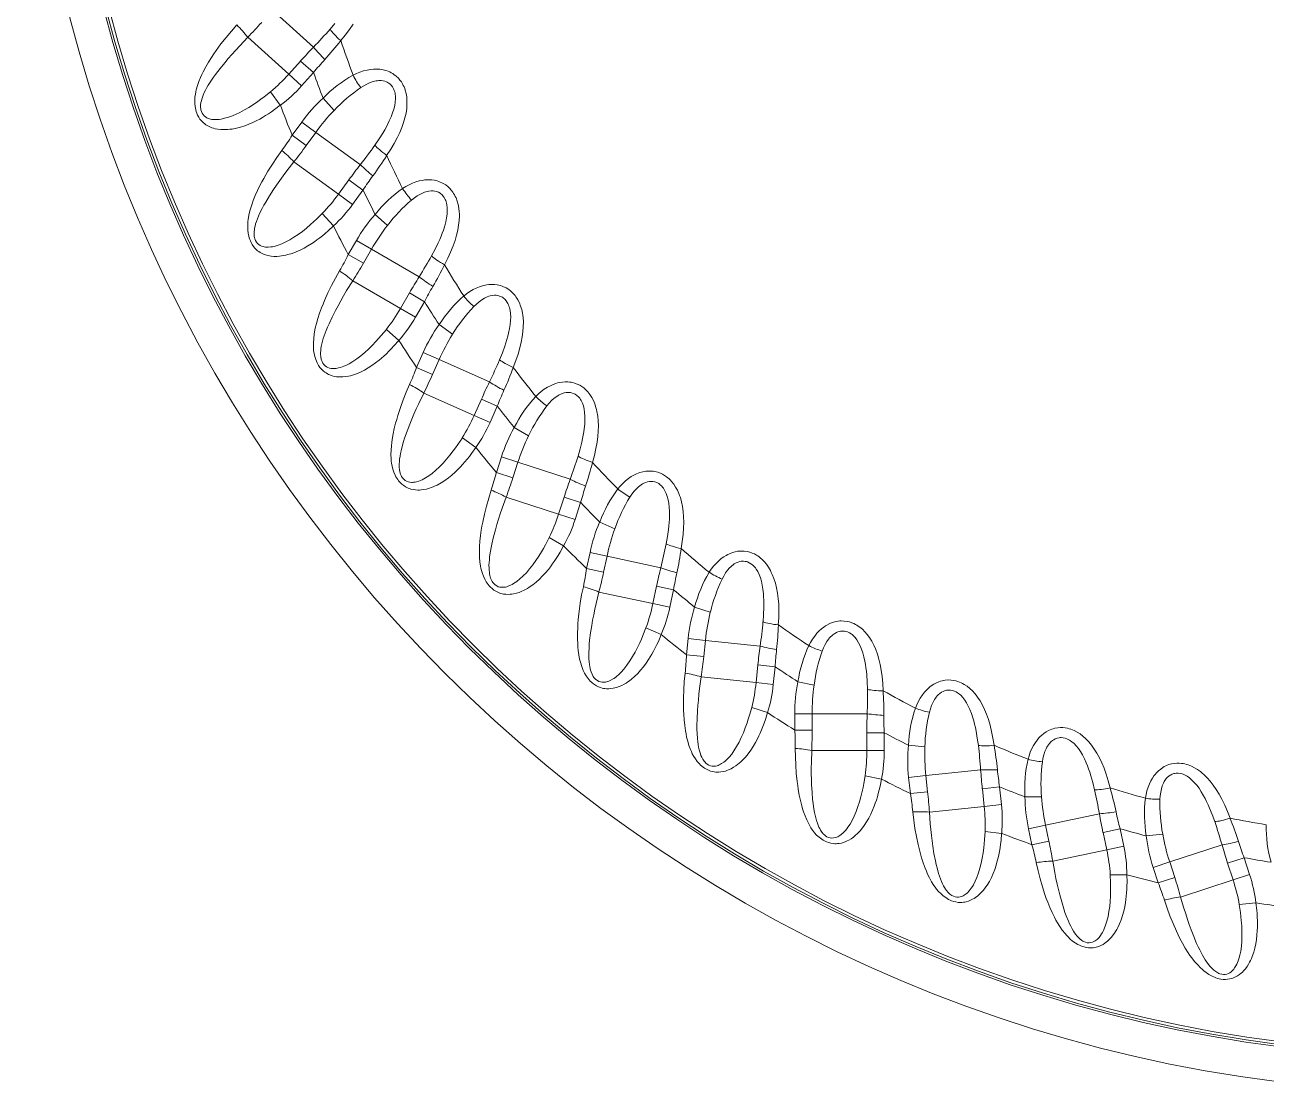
# Model space of a CAD drawing. Extents: x 407 to 920, y -71 to 445.
# Drawn here: x 772.63 to 801.89, y 145.7 to 170.88 of the extents above; entities that cross this region are included whole.
import ezdxf

# ---------------------------------------------------------------- set-up
doc = ezdxf.new("R2010")
doc.units = 0
doc.header["$LTSCALE"] = 7
doc.header["$MEASUREMENT"] = 0
doc.layers.add('8', color=250, linetype='CONTINUOUS', lineweight=15)

msp = doc.modelspace()

# ---------------------------------------------------------------- linework, layer by layer
at = {"layer": '8', "ltscale": 0.032425}
for p, q in [((778.471, 171.227), (779.435, 170.359)), ((779.489, 168.349), (780.538, 167.587)), ((780.801, 165.594), (781.925, 164.946)), ((782.395, 162.992), (783.58, 162.464)), ((784.252, 160.57), (785.485, 160.169)), ((786.352, 158.355), (787.62, 158.085)), ((788.672, 156.372), (789.962, 156.236)), ((791.186, 154.642), (792.483, 154.642)), ((793.868, 153.185), (795.158, 153.321)), ((796.687, 152.016), (797.955, 152.286)), ((799.613, 151.148), (800.846, 151.549))]:
    msp.add_line(p, q, dxfattribs=at)
at = {"layer": '8', "ltscale": 0.032486}
for p, q in [((777.884, 170.59), (778.85, 169.72)), ((778.971, 167.655), (780.023, 166.891)), ((796.857, 151.167), (798.128, 151.437))]:
    msp.add_line(p, q, dxfattribs=at)
at = {"layer": '8', "ltscale": 0.010462}
for p, q in [((779.13, 170.031), (778.85, 169.72)), ((779.434, 169.757), (779.154, 169.446)), ((780.6, 166.988), (780.354, 166.65)), ((781.694, 164.562), (781.485, 164.2)), ((783.765, 161.891), (783.595, 161.509)), ((785.73, 159.619), (785.601, 159.221)), ((787.52, 157.649), (787.433, 157.24)), ((789.907, 155.792), (789.864, 155.376)), ((790.315, 155.749), (790.271, 155.333)), ((792.476, 154.195), (792.476, 153.776)), ((792.886, 154.195), (792.886, 153.776)), ((798.041, 151.846), (798.128, 151.437)), ((798.442, 151.931), (798.529, 151.522)), ((800.977, 151.121), (801.107, 150.723)), ((801.367, 151.247), (801.497, 150.849))]:
    msp.add_line(p, q, dxfattribs=at)
at = {"layer": '8', "ltscale": 0.010249}
for p, q in [((779.434, 169.757), (779.13, 170.031)), ((778.931, 168.28), (779.263, 168.039)), ((780.6, 166.988), (780.269, 167.229)), ((780.354, 166.65), (780.023, 166.891)), ((782.049, 164.357), (781.694, 164.562)), ((781.84, 163.995), (781.485, 164.2)), ((782.02, 163.158), (782.395, 162.992)), ((781.864, 162.807), (782.239, 162.64)), ((783.595, 161.509), (783.221, 161.676)), ((783.862, 160.696), (784.252, 160.57)), ((783.743, 160.331), (784.133, 160.204)), ((785.73, 159.619), (785.34, 159.745)), ((785.601, 159.221), (785.211, 159.347)), ((785.951, 158.44), (786.352, 158.355)), ((785.871, 158.064), (786.272, 157.979)), ((787.921, 157.564), (787.52, 157.649)), ((787.834, 157.154), (787.433, 157.24)), ((788.264, 156.415), (788.672, 156.372)), ((788.224, 156.033), (788.631, 155.99)), ((790.315, 155.749), (789.907, 155.792)), ((790.271, 155.333), (789.864, 155.376)), ((790.776, 154.642), (791.186, 154.642)), ((790.776, 154.258), (791.186, 154.258)), ((792.886, 154.195), (792.476, 154.195)), ((792.886, 153.776), (792.476, 153.776)), ((793.46, 153.142), (793.868, 153.185)), ((793.5, 152.76), (793.908, 152.803)), ((795.605, 152.917), (795.197, 152.875)), ((795.648, 152.501), (795.241, 152.458)), ((796.286, 151.931), (796.687, 152.016)), ((798.442, 151.931), (798.041, 151.846)), ((796.366, 151.555), (796.767, 151.64)), ((798.529, 151.522), (798.128, 151.437)), ((799.223, 151.021), (799.613, 151.148)), ((801.367, 151.247), (800.977, 151.121)), ((799.341, 150.656), (799.731, 150.782)), ((801.497, 150.849), (801.107, 150.723))]:
    msp.add_line(p, q, dxfattribs=at)
at = {"layer": '8', "ltscale": 0.01025}
for p, q in [((779.154, 169.446), (778.85, 169.72)), ((779.157, 168.59), (779.489, 168.349)), ((780.446, 165.799), (780.801, 165.594)), ((780.254, 165.467), (780.609, 165.262)), ((783.765, 161.891), (783.391, 162.058))]:
    msp.add_line(p, q, dxfattribs=at)
at = {"layer": '8', "ltscale": 0.009813}
for p, q in [((778.652, 168.988), (778.422, 169.306)), ((792.819, 153.1), (792.435, 153.182)), ((798.604, 150.847), (798.212, 150.847)), ((801.642, 150.186), (801.251, 150.145))]:
    msp.add_line(p, q, dxfattribs=at)
at = {"layer": '8', "ltscale": 0.009748}
for p, q in [((779.659, 169.157), (779.92, 168.868)), ((780.886, 166.415), (781.176, 166.155)), ((782.393, 163.817), (782.709, 163.588)), ((784.164, 161.39), (784.502, 161.196)), ((786.179, 159.162), (786.535, 159.004)), ((788.415, 157.156), (788.786, 157.037)), ((790.849, 155.395), (791.231, 155.315)), ((793.454, 153.899), (793.842, 153.859)), ((796.201, 152.682), (796.59, 152.683)), ((799.059, 151.76), (799.447, 151.802))]:
    msp.add_line(p, q, dxfattribs=at)
at = {"layer": '8', "ltscale": 0.009608}
for p, q in [((778.931, 168.28), (779.157, 168.59)), ((780.609, 165.262), (780.801, 165.594)), ((783.743, 160.331), (783.862, 160.696)), ((784.133, 160.204), (784.252, 160.57)), ((785.871, 158.064), (785.951, 158.44)), ((788.224, 156.033), (788.264, 156.415)), ((788.631, 155.99), (788.672, 156.372)), ((790.776, 154.258), (790.776, 154.642)), ((791.186, 154.258), (791.186, 154.642)), ((793.5, 152.76), (793.46, 153.142)), ((793.908, 152.803), (793.868, 153.185)), ((796.366, 151.555), (796.286, 151.931)), ((799.341, 150.656), (799.223, 151.021)), ((799.731, 150.782), (799.613, 151.148))]:
    msp.add_line(p, q, dxfattribs=at)
at = {"layer": '8', "ltscale": 0.009607}
for p, q in [((779.263, 168.039), (779.489, 168.349)), ((780.254, 165.467), (780.446, 165.799)), ((781.864, 162.807), (782.02, 163.158)), ((782.239, 162.64), (782.395, 162.992)), ((786.272, 157.979), (786.352, 158.355)), ((796.767, 151.64), (796.687, 152.016))]:
    msp.add_line(p, q, dxfattribs=at)
at = {"layer": '8', "ltscale": 0.010461}
for p, q in [((780.269, 167.229), (780.023, 166.891)), ((782.049, 164.357), (781.84, 163.995)), ((783.391, 162.058), (783.221, 161.676)), ((785.34, 159.745), (785.211, 159.347)), ((787.921, 157.564), (787.834, 157.154)), ((795.197, 152.875), (795.241, 152.458)), ((795.605, 152.917), (795.648, 152.501))]:
    msp.add_line(p, q, dxfattribs=at)
at = {"layer": '8', "ltscale": 0.009814}
for p, q in [((779.903, 166.142), (779.64, 166.434)), ((781.444, 163.443), (781.152, 163.705)), ((783.259, 160.919), (782.942, 161.15)), ((785.328, 158.599), (784.988, 158.795)), ((787.628, 156.507), (787.269, 156.667)), ((790.134, 154.668), (789.761, 154.789)), ((795.652, 151.822), (795.262, 151.863))]:
    msp.add_line(p, q, dxfattribs=at)
at = {"layer": '8', "ltscale": 0.032487}
for p, q in [((780.36, 164.849), (781.485, 164.2)), ((782.034, 162.204), (783.221, 161.676)), ((783.975, 159.749), (785.211, 159.347)), ((786.162, 157.51), (787.433, 157.24)), ((788.571, 155.512), (789.864, 155.376)), ((791.176, 153.776), (792.476, 153.776)), ((793.948, 152.323), (795.241, 152.458)), ((799.871, 150.321), (801.107, 150.723))]:
    msp.add_line(p, q, dxfattribs=at)
at = {"layer": '8'}
for points in [[(777.629, 170.885), (777.498, 170.737), (777.373, 170.586), (777.253, 170.433), (777.139, 170.276), (777.084, 170.197), (777.031, 170.116), (776.962, 170.006), (776.897, 169.894), (776.836, 169.78), (776.803, 169.711), (776.772, 169.642), (776.734, 169.548), (776.7, 169.451), (776.672, 169.352), (776.66, 169.301), (776.65, 169.248), (776.641, 169.177), (776.636, 169.104), (776.636, 169.031), (776.643, 168.955), (776.65, 168.916), (776.659, 168.877), (776.669, 168.841), (776.681, 168.805), (776.703, 168.755), (776.728, 168.707), (776.758, 168.662), (776.792, 168.621), (776.816, 168.595), (776.842, 168.572), (776.869, 168.55), (776.897, 168.53), (776.943, 168.501), (776.991, 168.478), (777.04, 168.458), (777.078, 168.446), (777.116, 168.436), (777.182, 168.423), (777.249, 168.415), (777.316, 168.413), (777.364, 168.413), (777.412, 168.416), (777.464, 168.421), (777.517, 168.428), (777.617, 168.448), (777.717, 168.474), (777.815, 168.505), (777.912, 168.542), (778.007, 168.584), (778.101, 168.629), (778.167, 168.664), (778.232, 168.701), (778.303, 168.743), (778.373, 168.787), (778.444, 168.835), (778.515, 168.885), (778.652, 168.988)], [(779.939, 170.918), (779.825, 170.782)], [(780.367, 170.901), (780.281, 170.774), (780.184, 170.644), (780.075, 170.512)], [(777.884, 170.59), (777.694, 170.392), (777.6, 170.289), (777.507, 170.186), (777.423, 170.089), (777.341, 169.991), (777.231, 169.855), (777.126, 169.716), (777.076, 169.647), (777.028, 169.576), (776.955, 169.461), (776.921, 169.404), (776.89, 169.345), (776.861, 169.286), (776.835, 169.226), (776.817, 169.18), (776.802, 169.134), (776.791, 169.094), (776.782, 169.054), (776.774, 168.995), (776.773, 168.937), (776.775, 168.909), (776.78, 168.881), (776.791, 168.84), (776.808, 168.802), (776.83, 168.767), (776.857, 168.737), (776.887, 168.713), (776.919, 168.693), (776.955, 168.677), (776.98, 168.668), (777.006, 168.662), (777.038, 168.656), (777.071, 168.652), (777.131, 168.65), (777.173, 168.652), (777.214, 168.656), (777.261, 168.663), (777.307, 168.673), (777.396, 168.696), (777.486, 168.726), (777.594, 168.77), (777.701, 168.82), (777.807, 168.877), (777.913, 168.939), (778.017, 169.005), (778.12, 169.075), (778.196, 169.13), (778.272, 169.187), (778.422, 169.306)], [(780.367, 169.696), (780.446, 169.734), (780.528, 169.768), (780.613, 169.797), (780.697, 169.818), (780.775, 169.832), (780.847, 169.84), (780.912, 169.842), (780.957, 169.84), (780.998, 169.837), (781.072, 169.826), (781.136, 169.81), (781.193, 169.79), (781.232, 169.773), (781.267, 169.755), (781.3, 169.736), (781.331, 169.716), (781.386, 169.673), (781.435, 169.626), (781.472, 169.583), (781.505, 169.538), (781.533, 169.491), (781.551, 169.456), (781.568, 169.42), (781.583, 169.382), (781.596, 169.343), (781.616, 169.265), (781.63, 169.184), (781.637, 169.1), (781.637, 169.013), (781.635, 168.963), (781.63, 168.911), (781.614, 168.805), (781.59, 168.695), (781.558, 168.582), (781.517, 168.466), (781.467, 168.347), (781.408, 168.224), (781.336, 168.088), (781.253, 167.949), (781.158, 167.806)], [(780.548, 169.404), (780.619, 169.448), (780.694, 169.489), (780.769, 169.522), (780.837, 169.545), (780.873, 169.554), (780.907, 169.561), (780.944, 169.567), (780.977, 169.569), (781.031, 169.569), (781.076, 169.563), (781.116, 169.554), (781.151, 169.542), (781.174, 169.531), (781.195, 169.519), (781.233, 169.493), (781.251, 169.476), (781.268, 169.458), (781.297, 169.42), (781.321, 169.379), (781.339, 169.335), (781.348, 169.306), (781.355, 169.275), (781.36, 169.242), (781.364, 169.207), (781.366, 169.137), (781.36, 169.062), (781.347, 168.982), (781.326, 168.899), (781.299, 168.811), (781.264, 168.718), (781.221, 168.62), (781.188, 168.553), (781.152, 168.483), (781.112, 168.41), (781.068, 168.334), (780.981, 168.196), (780.881, 168.049)], [(778.687, 167.921), (778.572, 167.76), (778.464, 167.598), (778.361, 167.433), (778.264, 167.265), (778.217, 167.18), (778.173, 167.094), (778.116, 166.978), (778.063, 166.86), (778.014, 166.739), (777.988, 166.668), (777.964, 166.596), (777.936, 166.498), (777.913, 166.399), (777.895, 166.297), (777.889, 166.245), (777.885, 166.191), (777.883, 166.119), (777.885, 166.047), (777.893, 165.974), (777.908, 165.899), (777.919, 165.861), (777.932, 165.823), (777.946, 165.788), (777.962, 165.754), (777.988, 165.706), (778.019, 165.661), (778.053, 165.62), (778.091, 165.582), (778.118, 165.559), (778.146, 165.538), (778.175, 165.52), (778.205, 165.502), (778.254, 165.479), (778.304, 165.461), (778.355, 165.446), (778.394, 165.438), (778.433, 165.432), (778.5, 165.426), (778.567, 165.426), (778.634, 165.43), (778.682, 165.436), (778.729, 165.443), (778.781, 165.454), (778.832, 165.467), (778.93, 165.496), (779.026, 165.533), (779.12, 165.574), (779.213, 165.621), (779.303, 165.672), (779.392, 165.728), (779.454, 165.769), (779.515, 165.813), (779.581, 165.862), (779.646, 165.913), (779.712, 165.968), (779.777, 166.025), (779.903, 166.142)], [(778.971, 167.655), (778.804, 167.439), (778.72, 167.326), (778.639, 167.214), (778.565, 167.108), (778.493, 167.002), (778.398, 166.855), (778.309, 166.707), (778.266, 166.632), (778.226, 166.557), (778.165, 166.435), (778.138, 166.374), (778.113, 166.313), (778.09, 166.251), (778.07, 166.189), (778.058, 166.141), (778.047, 166.093), (778.041, 166.053), (778.036, 166.012), (778.034, 165.953), (778.039, 165.895), (778.044, 165.867), (778.052, 165.84), (778.067, 165.8), (778.088, 165.764), (778.113, 165.732), (778.144, 165.704), (778.176, 165.683), (778.21, 165.667), (778.247, 165.655), (778.273, 165.649), (778.3, 165.645), (778.332, 165.643), (778.365, 165.642), (778.426, 165.647), (778.466, 165.653), (778.507, 165.662), (778.553, 165.673), (778.598, 165.688), (778.684, 165.72), (778.77, 165.759), (778.873, 165.814), (778.974, 165.876), (779.074, 165.943), (779.172, 166.015), (779.269, 166.092), (779.364, 166.173), (779.434, 166.236), (779.504, 166.3), (779.64, 166.434)], [(781.534, 167.025), (781.608, 167.071), (781.687, 167.114), (781.769, 167.151), (781.849, 167.181), (781.926, 167.203), (781.996, 167.218), (782.061, 167.227), (782.106, 167.231), (782.147, 167.232), (782.222, 167.228), (782.287, 167.219), (782.346, 167.205), (782.386, 167.193), (782.423, 167.178), (782.458, 167.163), (782.491, 167.146), (782.551, 167.109), (782.604, 167.067), (782.645, 167.028), (782.682, 166.987), (782.715, 166.943), (782.737, 166.91), (782.757, 166.876), (782.776, 166.84), (782.793, 166.803), (782.822, 166.727), (782.844, 166.648), (782.86, 166.565), (782.869, 166.479), (782.872, 166.428), (782.873, 166.376), (782.868, 166.269), (782.855, 166.158), (782.835, 166.042), (782.806, 165.922), (782.769, 165.798), (782.724, 165.67), (782.666, 165.528), (782.598, 165.381), (782.519, 165.229)], [(781.745, 166.754), (781.811, 166.805), (781.881, 166.853), (781.952, 166.894), (782.017, 166.924), (782.053, 166.937), (782.085, 166.948), (782.122, 166.957), (782.155, 166.963), (782.207, 166.968), (782.254, 166.967), (782.294, 166.962), (782.33, 166.954), (782.354, 166.946), (782.376, 166.936), (782.416, 166.914), (782.437, 166.899), (782.455, 166.883), (782.488, 166.848), (782.516, 166.81), (782.538, 166.768), (782.55, 166.739), (782.561, 166.71), (782.57, 166.677), (782.577, 166.644), (782.586, 166.574), (782.588, 166.498), (782.583, 166.417), (782.572, 166.333), (782.553, 166.242), (782.528, 166.146), (782.496, 166.045), (782.47, 165.974), (782.442, 165.901), (782.409, 165.824), (782.373, 165.744), (782.301, 165.597), (782.218, 165.441)], [(780.049, 165.085), (779.952, 164.913), (779.861, 164.739), (779.775, 164.565), (779.696, 164.388), (779.659, 164.299), (779.624, 164.209), (779.579, 164.087), (779.539, 163.964), (779.503, 163.839), (779.485, 163.765), (779.469, 163.691), (779.451, 163.591), (779.438, 163.49), (779.431, 163.387), (779.431, 163.334), (779.432, 163.28), (779.437, 163.209), (779.448, 163.137), (779.463, 163.065), (779.486, 162.992), (779.501, 162.955), (779.517, 162.919), (779.535, 162.886), (779.554, 162.853), (779.586, 162.809), (779.621, 162.767), (779.659, 162.729), (779.701, 162.696), (779.73, 162.676), (779.76, 162.658), (779.791, 162.643), (779.822, 162.629), (779.873, 162.611), (779.925, 162.597), (779.978, 162.588), (780.017, 162.584), (780.056, 162.582), (780.123, 162.584), (780.19, 162.59), (780.256, 162.601), (780.303, 162.612), (780.35, 162.625), (780.4, 162.641), (780.45, 162.659), (780.544, 162.698), (780.636, 162.745), (780.725, 162.796), (780.812, 162.852), (780.897, 162.913), (780.979, 162.977), (781.037, 163.025), (781.093, 163.074), (781.153, 163.13), (781.212, 163.188), (781.273, 163.25), (781.331, 163.313), (781.444, 163.443)], [(780.36, 164.849), (780.215, 164.617), (780.144, 164.496), (780.075, 164.376), (780.013, 164.263), (779.953, 164.15), (779.873, 163.994), (779.8, 163.837), (779.765, 163.759), (779.733, 163.68), (779.686, 163.552), (779.665, 163.489), (779.646, 163.425), (779.63, 163.361), (779.617, 163.297), (779.609, 163.249), (779.604, 163.2), (779.601, 163.159), (779.601, 163.118), (779.606, 163.059), (779.616, 163.002), (779.625, 162.975), (779.635, 162.948), (779.654, 162.91), (779.678, 162.876), (779.707, 162.847), (779.74, 162.823), (779.774, 162.806), (779.811, 162.793), (779.849, 162.785), (779.875, 162.782), (779.902, 162.781), (779.934, 162.782), (779.967, 162.785), (780.027, 162.795), (780.067, 162.806), (780.107, 162.819), (780.15, 162.835), (780.194, 162.854), (780.276, 162.895), (780.358, 162.943), (780.454, 163.008), (780.548, 163.08), (780.641, 163.158), (780.731, 163.24), (780.819, 163.327), (780.905, 163.417), (780.968, 163.486), (781.031, 163.558), (781.152, 163.705)], [(782.974, 164.491), (783.043, 164.545), (783.117, 164.595), (783.194, 164.641), (783.271, 164.679), (783.345, 164.709), (783.414, 164.732), (783.477, 164.747), (783.521, 164.755), (783.563, 164.76), (783.637, 164.765), (783.703, 164.762), (783.763, 164.755), (783.804, 164.747), (783.842, 164.736), (783.879, 164.725), (783.913, 164.711), (783.976, 164.68), (784.034, 164.645), (784.079, 164.61), (784.12, 164.573), (784.157, 164.533), (784.183, 164.503), (784.206, 164.471), (784.229, 164.437), (784.25, 164.402), (784.286, 164.33), (784.316, 164.253), (784.34, 164.172), (784.359, 164.088), (784.367, 164.037), (784.373, 163.986), (784.38, 163.879), (784.379, 163.766), (784.37, 163.649), (784.354, 163.527), (784.331, 163.4), (784.299, 163.268), (784.256, 163.12), (784.204, 162.967), (784.141, 162.807)], [(783.212, 164.243), (783.272, 164.302), (783.337, 164.357), (783.403, 164.404), (783.465, 164.441), (783.499, 164.458), (783.53, 164.472), (783.565, 164.485), (783.598, 164.494), (783.65, 164.505), (783.696, 164.509), (783.736, 164.508), (783.773, 164.503), (783.798, 164.498), (783.821, 164.491), (783.863, 164.472), (783.885, 164.46), (783.905, 164.446), (783.942, 164.415), (783.973, 164.379), (784, 164.34), (784.015, 164.313), (784.028, 164.285), (784.04, 164.253), (784.051, 164.221), (784.067, 164.152), (784.077, 164.077), (784.081, 163.996), (784.078, 163.911), (784.07, 163.819), (784.055, 163.721), (784.033, 163.616), (784.015, 163.544), (783.994, 163.468), (783.97, 163.388), (783.943, 163.305), (783.886, 163.151), (783.82, 162.987)], [(781.7, 162.406), (781.621, 162.225), (781.549, 162.043), (781.482, 161.86), (781.422, 161.676), (781.394, 161.583), (781.369, 161.49), (781.337, 161.365), (781.31, 161.238), (781.288, 161.11), (781.277, 161.035), (781.269, 160.96), (781.261, 160.858), (781.259, 160.756), (781.263, 160.653), (781.268, 160.6), (781.275, 160.547), (781.288, 160.476), (781.305, 160.406), (781.329, 160.336), (781.359, 160.266), (781.377, 160.231), (781.397, 160.197), (781.418, 160.165), (781.441, 160.135), (781.477, 160.094), (781.516, 160.056), (781.559, 160.023), (781.603, 159.994), (781.634, 159.977), (781.666, 159.963), (781.699, 159.95), (781.731, 159.94), (781.784, 159.927), (781.837, 159.919), (781.89, 159.916), (781.929, 159.916), (781.969, 159.918), (782.035, 159.927), (782.101, 159.94), (782.166, 159.958), (782.211, 159.973), (782.256, 159.991), (782.305, 160.012), (782.352, 160.035), (782.442, 160.085), (782.528, 160.14), (782.612, 160.201), (782.693, 160.266), (782.77, 160.335), (782.846, 160.407), (782.898, 160.461), (782.948, 160.516), (783.003, 160.578), (783.055, 160.641), (783.109, 160.709), (783.16, 160.778), (783.259, 160.919)], [(784.671, 162.122), (784.734, 162.182), (784.802, 162.24), (784.874, 162.293), (784.947, 162.34), (785.017, 162.377), (785.083, 162.407), (785.145, 162.429), (785.188, 162.441), (785.228, 162.451), (785.302, 162.463), (785.368, 162.467), (785.428, 162.466), (785.47, 162.462), (785.509, 162.456), (785.546, 162.448), (785.582, 162.439), (785.648, 162.415), (785.709, 162.385), (785.757, 162.355), (785.802, 162.323), (785.843, 162.287), (785.872, 162.259), (785.898, 162.23), (785.925, 162.199), (785.949, 162.166), (785.993, 162.098), (786.031, 162.025), (786.063, 161.947), (786.09, 161.865), (786.104, 161.816), (786.115, 161.765), (786.133, 161.659), (786.144, 161.548), (786.148, 161.43), (786.145, 161.307), (786.134, 161.178), (786.117, 161.043), (786.089, 160.892), (786.053, 160.734), (786.008, 160.569)], [(782.034, 162.204), (781.914, 161.958), (781.856, 161.831), (781.8, 161.704), (781.75, 161.585), (781.702, 161.467), (781.639, 161.303), (781.582, 161.139), (781.556, 161.057), (781.532, 160.976), (781.499, 160.844), (781.485, 160.779), (781.473, 160.713), (781.463, 160.648), (781.457, 160.583), (781.454, 160.534), (781.454, 160.485), (781.456, 160.444), (781.46, 160.403), (781.471, 160.345), (781.488, 160.29), (781.498, 160.263), (781.511, 160.238), (781.535, 160.202), (781.562, 160.171), (781.594, 160.145), (781.629, 160.125), (781.665, 160.111), (781.702, 160.102), (781.741, 160.098), (781.768, 160.098), (781.794, 160.099), (781.827, 160.104), (781.859, 160.11), (781.917, 160.127), (781.956, 160.142), (781.994, 160.158), (782.036, 160.179), (782.077, 160.203), (782.155, 160.253), (782.231, 160.309), (782.32, 160.384), (782.406, 160.465), (782.49, 160.552), (782.571, 160.643), (782.65, 160.738), (782.726, 160.837), (782.781, 160.913), (782.836, 160.99), (782.942, 161.15)], [(784.933, 161.9), (784.987, 161.964), (785.046, 162.026), (785.107, 162.08), (785.165, 162.123), (785.197, 162.143), (785.226, 162.16), (785.26, 162.177), (785.291, 162.19), (785.342, 162.206), (785.387, 162.215), (785.427, 162.218), (785.464, 162.217), (785.489, 162.214), (785.513, 162.21), (785.557, 162.196), (785.58, 162.186), (785.602, 162.174), (785.641, 162.147), (785.676, 162.115), (785.707, 162.079), (785.725, 162.053), (785.741, 162.026), (785.756, 161.996), (785.77, 161.965), (785.794, 161.898), (785.811, 161.825), (785.824, 161.745), (785.83, 161.66), (785.831, 161.568), (785.826, 161.468), (785.816, 161.362), (785.805, 161.288), (785.793, 161.21), (785.777, 161.128), (785.758, 161.043), (785.718, 160.884), (785.669, 160.714)], [(786.607, 159.942), (786.663, 160.009), (786.725, 160.074), (786.791, 160.134), (786.858, 160.188), (786.924, 160.233), (786.987, 160.269), (787.045, 160.297), (787.087, 160.314), (787.126, 160.328), (787.198, 160.347), (787.263, 160.359), (787.323, 160.364), (787.365, 160.365), (787.405, 160.363), (787.443, 160.359), (787.479, 160.353), (787.547, 160.336), (787.611, 160.313), (787.662, 160.288), (787.71, 160.26), (787.755, 160.229), (787.786, 160.205), (787.816, 160.179), (787.845, 160.15), (787.873, 160.12), (787.923, 160.057), (787.969, 159.988), (788.009, 159.915), (788.045, 159.836), (788.063, 159.788), (788.08, 159.739), (788.109, 159.635), (788.131, 159.525), (788.147, 159.409), (788.157, 159.286), (788.16, 159.157), (788.157, 159.021), (788.146, 158.868), (788.126, 158.707), (788.098, 158.538)], [(786.891, 159.749), (786.937, 159.819), (786.99, 159.886), (787.044, 159.946), (787.097, 159.995), (787.127, 160.019), (787.155, 160.039), (787.186, 160.059), (787.216, 160.075), (787.265, 160.096), (787.309, 160.11), (787.349, 160.117), (787.385, 160.12), (787.411, 160.12), (787.435, 160.118), (787.48, 160.109), (787.504, 160.101), (787.527, 160.092), (787.569, 160.069), (787.607, 160.041), (787.641, 160.008), (787.661, 159.984), (787.68, 159.959), (787.699, 159.931), (787.716, 159.901), (787.746, 159.838), (787.771, 159.767), (787.792, 159.688), (787.807, 159.604), (787.818, 159.513), (787.824, 159.414), (787.824, 159.307), (787.822, 159.232), (787.817, 159.153), (787.81, 159.07), (787.8, 158.983), (787.777, 158.821), (787.746, 158.647)], [(783.622, 159.914), (783.563, 159.726), (783.509, 159.538), (783.462, 159.349), (783.422, 159.16), (783.404, 159.065), (783.388, 158.969), (783.37, 158.841), (783.356, 158.712), (783.347, 158.583), (783.345, 158.507), (783.344, 158.431), (783.348, 158.329), (783.356, 158.227), (783.371, 158.125), (783.381, 158.073), (783.393, 158.021), (783.414, 157.952), (783.439, 157.884), (783.469, 157.818), (783.506, 157.751), (783.528, 157.718), (783.552, 157.686), (783.576, 157.657), (783.602, 157.629), (783.642, 157.592), (783.685, 157.559), (783.731, 157.53), (783.778, 157.506), (783.811, 157.492), (783.844, 157.481), (783.877, 157.472), (783.911, 157.465), (783.964, 157.458), (784.018, 157.456), (784.071, 157.458), (784.11, 157.462), (784.149, 157.469), (784.215, 157.484), (784.279, 157.504), (784.341, 157.529), (784.385, 157.549), (784.428, 157.571), (784.474, 157.597), (784.519, 157.625), (784.602, 157.683), (784.683, 157.748), (784.759, 157.817), (784.833, 157.89), (784.903, 157.966), (784.97, 158.046), (785.016, 158.105), (785.061, 158.165), (785.109, 158.232), (785.154, 158.301), (785.2, 158.374), (785.245, 158.448), (785.328, 158.599)], [(783.975, 159.749), (783.882, 159.491), (783.837, 159.359), (783.795, 159.227), (783.757, 159.104), (783.722, 158.981), (783.677, 158.812), (783.637, 158.643), (783.62, 158.558), (783.605, 158.474), (783.585, 158.34), (783.578, 158.274), (783.573, 158.207), (783.57, 158.142), (783.571, 158.076), (783.573, 158.027), (783.578, 157.978), (783.585, 157.938), (783.593, 157.898), (783.609, 157.841), (783.632, 157.788), (783.645, 157.762), (783.661, 157.739), (783.688, 157.706), (783.719, 157.678), (783.753, 157.655), (783.79, 157.638), (783.827, 157.628), (783.865, 157.623), (783.904, 157.623), (783.93, 157.626), (783.957, 157.63), (783.989, 157.638), (784.02, 157.648), (784.076, 157.671), (784.113, 157.689), (784.149, 157.71), (784.189, 157.735), (784.227, 157.763), (784.299, 157.82), (784.369, 157.884), (784.45, 157.968), (784.527, 158.058), (784.601, 158.153), (784.672, 158.252), (784.741, 158.355), (784.806, 158.461), (784.854, 158.542), (784.9, 158.625), (784.988, 158.795)], [(788.759, 157.977), (788.808, 158.049), (788.863, 158.12), (788.922, 158.188), (788.984, 158.248), (789.044, 158.299), (789.103, 158.342), (789.158, 158.376), (789.198, 158.397), (789.236, 158.415), (789.305, 158.442), (789.369, 158.46), (789.428, 158.472), (789.469, 158.476), (789.509, 158.479), (789.547, 158.479), (789.584, 158.477), (789.654, 158.467), (789.719, 158.45), (789.773, 158.432), (789.824, 158.409), (789.871, 158.383), (789.905, 158.362), (789.937, 158.339), (789.969, 158.313), (790, 158.286), (790.057, 158.229), (790.109, 158.165), (790.157, 158.096), (790.201, 158.021), (790.224, 157.976), (790.246, 157.929), (790.285, 157.829), (790.319, 157.722), (790.347, 157.608), (790.37, 157.487), (790.386, 157.359), (790.397, 157.223), (790.402, 157.069), (790.4, 156.907), (790.389, 156.736)], [(789.062, 157.815), (789.101, 157.889), (789.146, 157.961), (789.194, 158.027), (789.242, 158.081), (789.268, 158.108), (789.294, 158.13), (789.324, 158.154), (789.351, 158.173), (789.397, 158.199), (789.44, 158.217), (789.479, 158.229), (789.515, 158.236), (789.54, 158.238), (789.565, 158.238), (789.61, 158.234), (789.635, 158.229), (789.659, 158.222), (789.703, 158.203), (789.743, 158.179), (789.781, 158.151), (789.804, 158.129), (789.825, 158.106), (789.847, 158.08), (789.867, 158.053), (789.904, 157.992), (789.936, 157.924), (789.965, 157.849), (789.989, 157.766), (790.009, 157.676), (790.025, 157.579), (790.037, 157.472), (790.042, 157.398), (790.046, 157.319), (790.047, 157.236), (790.047, 157.148), (790.041, 156.985), (790.028, 156.808)], [(785.794, 157.638), (785.754, 157.444), (785.721, 157.251), (785.694, 157.059), (785.674, 156.866), (785.666, 156.77), (785.66, 156.673), (785.655, 156.544), (785.655, 156.414), (785.66, 156.284), (785.665, 156.209), (785.673, 156.133), (785.687, 156.032), (785.706, 155.932), (785.731, 155.832), (785.747, 155.781), (785.764, 155.731), (785.792, 155.665), (785.824, 155.599), (785.861, 155.536), (785.905, 155.474), (785.93, 155.443), (785.957, 155.414), (785.984, 155.387), (786.013, 155.363), (786.056, 155.33), (786.103, 155.301), (786.151, 155.277), (786.201, 155.258), (786.235, 155.249), (786.269, 155.241), (786.303, 155.235), (786.337, 155.232), (786.391, 155.231), (786.445, 155.234), (786.497, 155.242), (786.536, 155.25), (786.574, 155.26), (786.637, 155.282), (786.699, 155.309), (786.758, 155.34), (786.8, 155.365), (786.84, 155.391), (786.883, 155.422), (786.925, 155.454), (787.002, 155.521), (787.075, 155.593), (787.144, 155.67), (787.21, 155.75), (787.272, 155.834), (787.33, 155.921), (787.37, 155.984), (787.408, 156.048), (787.448, 156.12), (787.486, 156.193), (787.525, 156.271), (787.561, 156.349), (787.628, 156.507)], [(786.162, 157.51), (786.096, 157.244), (786.066, 157.108), (786.038, 156.972), (786.013, 156.845), (785.991, 156.719), (785.964, 156.546), (785.942, 156.374), (785.934, 156.289), (785.927, 156.204), (785.922, 156.068), (785.921, 156.001), (785.923, 155.935), (785.928, 155.869), (785.935, 155.804), (785.943, 155.756), (785.953, 155.708), (785.963, 155.668), (785.976, 155.629), (785.998, 155.574), (786.026, 155.523), (786.042, 155.5), (786.06, 155.478), (786.09, 155.448), (786.124, 155.423), (786.16, 155.404), (786.199, 155.391), (786.237, 155.385), (786.275, 155.385), (786.314, 155.389), (786.34, 155.394), (786.366, 155.401), (786.396, 155.412), (786.426, 155.425), (786.48, 155.454), (786.515, 155.476), (786.549, 155.5), (786.585, 155.53), (786.621, 155.561), (786.686, 155.626), (786.749, 155.696), (786.821, 155.788), (786.888, 155.886), (786.952, 155.988), (787.012, 156.094), (787.069, 156.204), (787.123, 156.316), (787.162, 156.402), (787.199, 156.489), (787.269, 156.667)], [(791.105, 156.248), (791.147, 156.325), (791.194, 156.401), (791.246, 156.474), (791.3, 156.541), (791.355, 156.598), (791.409, 156.646), (791.461, 156.686), (791.498, 156.712), (791.533, 156.733), (791.599, 156.767), (791.661, 156.792), (791.719, 156.809), (791.76, 156.819), (791.799, 156.825), (791.837, 156.829), (791.873, 156.831), (791.944, 156.828), (792.011, 156.819), (792.066, 156.806), (792.119, 156.789), (792.169, 156.768), (792.205, 156.75), (792.239, 156.731), (792.274, 156.709), (792.307, 156.685), (792.369, 156.634), (792.428, 156.576), (792.483, 156.512), (792.534, 156.443), (792.562, 156.4), (792.589, 156.355), (792.639, 156.26), (792.683, 156.157), (792.723, 156.047), (792.758, 155.929), (792.788, 155.803), (792.813, 155.669), (792.834, 155.517), (792.849, 155.355), (792.856, 155.184)], [(791.423, 156.118), (791.455, 156.196), (791.492, 156.273), (791.533, 156.343), (791.574, 156.402), (791.598, 156.431), (791.621, 156.456), (791.648, 156.482), (791.674, 156.504), (791.717, 156.535), (791.757, 156.558), (791.795, 156.573), (791.83, 156.584), (791.855, 156.589), (791.879, 156.592), (791.925, 156.592), (791.95, 156.59), (791.974, 156.585), (792.02, 156.572), (792.063, 156.552), (792.103, 156.527), (792.128, 156.509), (792.152, 156.488), (792.176, 156.464), (792.199, 156.439), (792.242, 156.383), (792.281, 156.318), (792.318, 156.246), (792.35, 156.167), (792.38, 156.079), (792.406, 155.984), (792.428, 155.879), (792.442, 155.806), (792.453, 155.728), (792.464, 155.645), (792.472, 155.558), (792.484, 155.395), (792.49, 155.218)], [(788.192, 155.6), (788.173, 155.404), (788.16, 155.208), (788.153, 155.014), (788.153, 154.82), (788.155, 154.724), (788.16, 154.627), (788.169, 154.498), (788.182, 154.369), (788.2, 154.24), (788.213, 154.166), (788.228, 154.091), (788.253, 153.993), (788.282, 153.895), (788.318, 153.798), (788.339, 153.749), (788.362, 153.701), (788.396, 153.638), (788.435, 153.576), (788.478, 153.517), (788.528, 153.46), (788.557, 153.432), (788.586, 153.406), (788.616, 153.382), (788.647, 153.361), (788.694, 153.332), (788.743, 153.309), (788.794, 153.29), (788.845, 153.277), (788.88, 153.27), (788.915, 153.266), (788.949, 153.264), (788.983, 153.265), (789.037, 153.269), (789.09, 153.278), (789.142, 153.291), (789.179, 153.303), (789.216, 153.317), (789.277, 153.346), (789.335, 153.379), (789.391, 153.416), (789.43, 153.445), (789.467, 153.475), (789.507, 153.51), (789.545, 153.547), (789.615, 153.622), (789.68, 153.701), (789.74, 153.785), (789.797, 153.871), (789.85, 153.961), (789.899, 154.053), (789.932, 154.12), (789.963, 154.188), (789.996, 154.264), (790.026, 154.341), (790.056, 154.422), (790.084, 154.503), (790.134, 154.668)], [(788.571, 155.512), (788.534, 155.241), (788.518, 155.102), (788.504, 154.964), (788.493, 154.835), (788.484, 154.708), (788.475, 154.533), (788.471, 154.359), (788.472, 154.273), (788.474, 154.188), (788.483, 154.053), (788.49, 153.986), (788.499, 153.92), (788.51, 153.855), (788.524, 153.792), (788.537, 153.744), (788.552, 153.697), (788.566, 153.659), (788.583, 153.622), (788.611, 153.569), (788.644, 153.522), (788.662, 153.5), (788.682, 153.48), (788.715, 153.453), (788.751, 153.432), (788.79, 153.417), (788.829, 153.409), (788.868, 153.407), (788.906, 153.41), (788.944, 153.418), (788.969, 153.426), (788.994, 153.436), (789.024, 153.45), (789.052, 153.466), (789.102, 153.5), (789.135, 153.526), (789.166, 153.554), (789.199, 153.587), (789.231, 153.621), (789.29, 153.693), (789.344, 153.77), (789.406, 153.868), (789.463, 153.972), (789.516, 154.081), (789.565, 154.193), (789.61, 154.307), (789.652, 154.425), (789.682, 154.514), (789.71, 154.605), (789.761, 154.789)], [(793.619, 154.774), (793.652, 154.854), (793.691, 154.935), (793.735, 155.013), (793.783, 155.085), (793.832, 155.148), (793.88, 155.201), (793.927, 155.247), (793.961, 155.275), (793.994, 155.301), (794.057, 155.341), (794.115, 155.373), (794.171, 155.396), (794.21, 155.409), (794.249, 155.42), (794.286, 155.428), (794.322, 155.433), (794.393, 155.438), (794.46, 155.436), (794.517, 155.429), (794.571, 155.417), (794.623, 155.401), (794.66, 155.387), (794.696, 155.372), (794.733, 155.354), (794.769, 155.334), (794.836, 155.289), (794.901, 155.238), (794.962, 155.18), (795.02, 155.116), (795.052, 155.077), (795.084, 155.035), (795.143, 154.946), (795.198, 154.848), (795.25, 154.742), (795.297, 154.629), (795.34, 154.507), (795.379, 154.376), (795.415, 154.227), (795.446, 154.068), (795.472, 153.899)], [(793.949, 154.677), (793.972, 154.758), (794.001, 154.838), (794.035, 154.913), (794.07, 154.975), (794.091, 155.007), (794.111, 155.035), (794.135, 155.063), (794.158, 155.088), (794.198, 155.123), (794.236, 155.149), (794.271, 155.169), (794.305, 155.183), (794.329, 155.191), (794.353, 155.196), (794.399, 155.202), (794.424, 155.202), (794.448, 155.2), (794.496, 155.191), (794.54, 155.176), (794.583, 155.155), (794.61, 155.139), (794.635, 155.121), (794.662, 155.1), (794.687, 155.077), (794.736, 155.026), (794.782, 154.966), (794.825, 154.898), (794.866, 154.823), (794.904, 154.739), (794.94, 154.647), (794.974, 154.545), (794.995, 154.473), (795.015, 154.397), (795.033, 154.316), (795.051, 154.23), (795.079, 154.069), (795.104, 153.894)], [(796.274, 153.57), (796.298, 153.653), (796.328, 153.738), (796.364, 153.82), (796.404, 153.896), (796.446, 153.964), (796.488, 154.022), (796.53, 154.072), (796.561, 154.105), (796.592, 154.133), (796.649, 154.18), (796.704, 154.217), (796.757, 154.246), (796.795, 154.264), (796.832, 154.278), (796.868, 154.29), (796.904, 154.3), (796.973, 154.312), (797.041, 154.316), (797.098, 154.315), (797.153, 154.309), (797.206, 154.299), (797.245, 154.289), (797.282, 154.277), (797.321, 154.263), (797.358, 154.247), (797.43, 154.21), (797.499, 154.166), (797.566, 154.115), (797.631, 154.057), (797.667, 154.021), (797.703, 153.983), (797.771, 153.9), (797.836, 153.809), (797.898, 153.709), (797.957, 153.601), (798.013, 153.484), (798.065, 153.359), (798.117, 153.214), (798.165, 153.059), (798.208, 152.893)], [(796.612, 153.509), (796.626, 153.591), (796.647, 153.674), (796.672, 153.751), (796.701, 153.818), (796.718, 153.851), (796.735, 153.881), (796.756, 153.912), (796.777, 153.939), (796.812, 153.978), (796.847, 154.008), (796.881, 154.031), (796.913, 154.049), (796.936, 154.059), (796.959, 154.067), (797.004, 154.077), (797.029, 154.08), (797.054, 154.08), (797.102, 154.076), (797.148, 154.066), (797.192, 154.05), (797.22, 154.037), (797.248, 154.022), (797.276, 154.004), (797.304, 153.984), (797.358, 153.938), (797.41, 153.883), (797.46, 153.82), (797.508, 153.749), (797.555, 153.67), (797.601, 153.582), (797.645, 153.484), (797.673, 153.415), (797.701, 153.341), (797.728, 153.262), (797.755, 153.179), (797.8, 153.022), (797.842, 152.85)], [(790.789, 153.825), (790.791, 153.627), (790.799, 153.432), (790.813, 153.238), (790.832, 153.045), (790.845, 152.949), (790.859, 152.853), (790.882, 152.726), (790.908, 152.599), (790.94, 152.473), (790.961, 152.4), (790.984, 152.328), (791.018, 152.232), (791.058, 152.138), (791.104, 152.045), (791.129, 151.999), (791.157, 151.954), (791.198, 151.894), (791.243, 151.837), (791.292, 151.783), (791.348, 151.731), (791.379, 151.706), (791.411, 151.683), (791.443, 151.663), (791.477, 151.645), (791.526, 151.622), (791.577, 151.604), (791.63, 151.59), (791.682, 151.582), (791.717, 151.579), (791.752, 151.579), (791.787, 151.581), (791.821, 151.585), (791.874, 151.594), (791.926, 151.609), (791.976, 151.627), (792.012, 151.643), (792.047, 151.661), (792.104, 151.696), (792.159, 151.735), (792.211, 151.778), (792.246, 151.811), (792.28, 151.845), (792.316, 151.884), (792.35, 151.924), (792.411, 152.006), (792.468, 152.092), (792.519, 152.181), (792.567, 152.273), (792.61, 152.368), (792.649, 152.464), (792.675, 152.535), (792.699, 152.606), (792.723, 152.684), (792.745, 152.764), (792.767, 152.847), (792.786, 152.931), (792.819, 153.1)], [(791.176, 153.776), (791.167, 153.503), (791.166, 153.363), (791.166, 153.224), (791.169, 153.095), (791.173, 152.967), (791.183, 152.793), (791.197, 152.62), (791.207, 152.534), (791.218, 152.45), (791.241, 152.316), (791.255, 152.25), (791.27, 152.186), (791.288, 152.123), (791.309, 152.061), (791.327, 152.015), (791.346, 151.97), (791.365, 151.933), (791.385, 151.898), (791.418, 151.849), (791.456, 151.805), (791.477, 151.785), (791.499, 151.767), (791.535, 151.744), (791.573, 151.727), (791.612, 151.716), (791.653, 151.712), (791.691, 151.714), (791.729, 151.721), (791.766, 151.733), (791.79, 151.744), (791.814, 151.756), (791.842, 151.773), (791.868, 151.792), (791.915, 151.831), (791.944, 151.86), (791.972, 151.891), (792.002, 151.927), (792.03, 151.965), (792.081, 152.042), (792.127, 152.125), (792.178, 152.229), (792.224, 152.339), (792.265, 152.452), (792.302, 152.568), (792.335, 152.687), (792.365, 152.808), (792.385, 152.9), (792.403, 152.994), (792.435, 153.182)], [(799.04, 152.65), (799.055, 152.736), (799.076, 152.823), (799.103, 152.909), (799.135, 152.989), (799.169, 153.06), (799.205, 153.123), (799.242, 153.177), (799.27, 153.212), (799.297, 153.244), (799.349, 153.297), (799.4, 153.339), (799.449, 153.374), (799.485, 153.395), (799.521, 153.413), (799.556, 153.429), (799.59, 153.442), (799.658, 153.461), (799.724, 153.473), (799.781, 153.477), (799.836, 153.477), (799.891, 153.473), (799.93, 153.467), (799.969, 153.459), (800.008, 153.449), (800.047, 153.437), (800.123, 153.408), (800.196, 153.371), (800.268, 153.327), (800.339, 153.277), (800.378, 153.245), (800.417, 153.21), (800.494, 153.135), (800.568, 153.051), (800.641, 152.959), (800.71, 152.857), (800.778, 152.747), (800.843, 152.627), (800.91, 152.489), (800.973, 152.34), (801.034, 152.179)], [(799.382, 152.625), (799.388, 152.708), (799.4, 152.793), (799.417, 152.872), (799.438, 152.941), (799.452, 152.976), (799.466, 153.008), (799.483, 153.041), (799.501, 153.069), (799.533, 153.112), (799.564, 153.146), (799.595, 153.173), (799.625, 153.193), (799.647, 153.206), (799.669, 153.216), (799.713, 153.231), (799.737, 153.236), (799.762, 153.24), (799.81, 153.241), (799.857, 153.235), (799.903, 153.224), (799.932, 153.214), (799.961, 153.202), (799.991, 153.187), (800.021, 153.169), (800.079, 153.129), (800.136, 153.08), (800.193, 153.023), (800.249, 152.958), (800.304, 152.884), (800.358, 152.801), (800.412, 152.709), (800.447, 152.642), (800.482, 152.572), (800.518, 152.497), (800.553, 152.417), (800.614, 152.265), (800.674, 152.098)], [(793.559, 152.33), (793.581, 152.134), (793.609, 151.94), (793.643, 151.749), (793.683, 151.559), (793.705, 151.465), (793.73, 151.372), (793.765, 151.247), (793.805, 151.124), (793.849, 151.002), (793.878, 150.932), (793.908, 150.862), (793.953, 150.771), (794.002, 150.681), (794.057, 150.594), (794.087, 150.55), (794.12, 150.508), (794.166, 150.453), (794.217, 150.401), (794.272, 150.352), (794.333, 150.307), (794.366, 150.285), (794.401, 150.266), (794.435, 150.249), (794.47, 150.234), (794.522, 150.217), (794.574, 150.204), (794.628, 150.196), (794.681, 150.193), (794.716, 150.194), (794.751, 150.198), (794.785, 150.203), (794.819, 150.21), (794.871, 150.226), (794.92, 150.245), (794.968, 150.269), (795.002, 150.289), (795.035, 150.31), (795.089, 150.351), (795.139, 150.395), (795.186, 150.443), (795.218, 150.479), (795.248, 150.517), (795.279, 150.56), (795.309, 150.603), (795.362, 150.691), (795.409, 150.782), (795.451, 150.876), (795.488, 150.973), (795.521, 151.072), (795.55, 151.172), (795.569, 151.245), (795.585, 151.318), (795.601, 151.398), (795.615, 151.48), (795.627, 151.565), (795.637, 151.651), (795.652, 151.822)], [(793.948, 152.323), (793.968, 152.05), (793.981, 151.91), (793.996, 151.773), (794.012, 151.645), (794.03, 151.518), (794.057, 151.345), (794.09, 151.175), (794.108, 151.091), (794.129, 151.008), (794.165, 150.877), (794.186, 150.813), (794.208, 150.751), (794.233, 150.69), (794.26, 150.63), (794.282, 150.587), (794.306, 150.544), (794.328, 150.509), (794.352, 150.476), (794.391, 150.431), (794.433, 150.391), (794.455, 150.374), (794.479, 150.359), (794.517, 150.339), (794.557, 150.326), (794.597, 150.319), (794.638, 150.319), (794.676, 150.325), (794.713, 150.336), (794.748, 150.352), (794.771, 150.365), (794.794, 150.38), (794.819, 150.4), (794.844, 150.422), (794.886, 150.465), (794.912, 150.497), (794.937, 150.531), (794.963, 150.57), (794.987, 150.611), (795.029, 150.693), (795.067, 150.779), (795.107, 150.889), (795.141, 151.002), (795.17, 151.119), (795.194, 151.239), (795.215, 151.361), (795.232, 151.484), (795.242, 151.578), (795.25, 151.672), (795.262, 151.863)], [(796.469, 151.134), (796.511, 150.941), (796.56, 150.751), (796.613, 150.564), (796.673, 150.38), (796.705, 150.289), (796.739, 150.198), (796.787, 150.078), (796.84, 149.96), (796.897, 149.843), (796.932, 149.776), (796.97, 149.71), (797.024, 149.624), (797.082, 149.54), (797.146, 149.459), (797.181, 149.419), (797.217, 149.38), (797.269, 149.33), (797.325, 149.284), (797.385, 149.241), (797.45, 149.202), (797.486, 149.184), (797.522, 149.169), (797.558, 149.155), (797.594, 149.144), (797.647, 149.132), (797.701, 149.125), (797.755, 149.123), (797.808, 149.126), (797.843, 149.13), (797.877, 149.137), (797.911, 149.146), (797.944, 149.157), (797.993, 149.178), (798.041, 149.203), (798.086, 149.231), (798.118, 149.254), (798.148, 149.279), (798.197, 149.325), (798.243, 149.374), (798.284, 149.427), (798.312, 149.466), (798.338, 149.507), (798.365, 149.552), (798.39, 149.599), (798.433, 149.692), (798.471, 149.787), (798.503, 149.886), (798.53, 149.986), (798.552, 150.087), (798.571, 150.19), (798.581, 150.264), (798.59, 150.338), (798.597, 150.42), (798.603, 150.503), (798.606, 150.589), (798.607, 150.675), (798.604, 150.847)], [(796.857, 151.167), (796.905, 150.897), (796.933, 150.76), (796.962, 150.625), (796.991, 150.499), (797.022, 150.375), (797.068, 150.206), (797.118, 150.04), (797.145, 149.958), (797.174, 149.878), (797.224, 149.752), (797.251, 149.691), (797.28, 149.631), (797.311, 149.573), (797.344, 149.516), (797.37, 149.475), (797.399, 149.435), (797.425, 149.403), (797.452, 149.373), (797.495, 149.332), (797.541, 149.297), (797.565, 149.282), (797.59, 149.269), (797.63, 149.254), (797.671, 149.245), (797.712, 149.242), (797.752, 149.247), (797.79, 149.256), (797.825, 149.271), (797.859, 149.291), (797.88, 149.306), (797.901, 149.323), (797.924, 149.346), (797.947, 149.37), (797.984, 149.418), (798.007, 149.452), (798.028, 149.488), (798.049, 149.53), (798.069, 149.573), (798.103, 149.659), (798.131, 149.749), (798.159, 149.862), (798.181, 149.978), (798.198, 150.098), (798.21, 150.219), (798.217, 150.342), (798.221, 150.467), (798.221, 150.561), (798.22, 150.656), (798.212, 150.847)], [(799.488, 150.248), (799.551, 150.061), (799.619, 149.877), (799.691, 149.697), (799.77, 149.52), (799.811, 149.432), (799.855, 149.346), (799.915, 149.231), (799.98, 149.119), (800.049, 149.009), (800.091, 148.946), (800.135, 148.884), (800.198, 148.804), (800.265, 148.727), (800.337, 148.653), (800.375, 148.617), (800.416, 148.582), (800.473, 148.538), (800.533, 148.498), (800.597, 148.461), (800.666, 148.429), (800.703, 148.415), (800.741, 148.404), (800.778, 148.394), (800.815, 148.387), (800.869, 148.38), (800.924, 148.379), (800.978, 148.382), (801.03, 148.391), (801.064, 148.399), (801.098, 148.41), (801.13, 148.422), (801.161, 148.436), (801.209, 148.462), (801.254, 148.492), (801.295, 148.524), (801.325, 148.551), (801.352, 148.579), (801.396, 148.63), (801.436, 148.684), (801.472, 148.74), (801.496, 148.782), (801.517, 148.825), (801.539, 148.873), (801.559, 148.922), (801.593, 149.019), (801.62, 149.118), (801.641, 149.219), (801.658, 149.321), (801.67, 149.425), (801.677, 149.529), (801.68, 149.604), (801.681, 149.678), (801.679, 149.761), (801.676, 149.843), (801.671, 149.929), (801.663, 150.015), (801.642, 150.186)], [(799.871, 150.321), (799.947, 150.058), (799.989, 149.925), (800.032, 149.793), (800.074, 149.671), (800.118, 149.551), (800.181, 149.388), (800.248, 149.228), (800.284, 149.15), (800.321, 149.073), (800.383, 148.952), (800.417, 148.894), (800.452, 148.838), (800.488, 148.783), (800.527, 148.731), (800.558, 148.692), (800.591, 148.656), (800.62, 148.627), (800.65, 148.599), (800.697, 148.563), (800.746, 148.533), (800.772, 148.521), (800.798, 148.51), (800.84, 148.5), (800.881, 148.495), (800.922, 148.497), (800.962, 148.505), (800.998, 148.519), (801.032, 148.537), (801.063, 148.56), (801.083, 148.578), (801.102, 148.597), (801.123, 148.622), (801.142, 148.648), (801.174, 148.699), (801.193, 148.736), (801.211, 148.774), (801.228, 148.818), (801.243, 148.863), (801.267, 148.952), (801.286, 149.044), (801.302, 149.16), (801.312, 149.278), (801.316, 149.398), (801.315, 149.52), (801.31, 149.644), (801.3, 149.768), (801.291, 149.862), (801.28, 149.956), (801.251, 150.145)]]:
    msp.add_lwpolyline(points, dxfattribs=at)
for radius in [33.8, 32.975, 32.925, 32.857]:
    msp.add_circle((806.431, 179.497), radius, dxfattribs=at)
for centre, radius, start, end in [((775.419, 168.702), 3.105, 37.441, 44.6382), ((769.565, 178.726), 11.636, 315.6351, 318.0078), ((771.389, 178.159), 11.206, 315.8879, 318.831), ((789.116, 161.04), 13.438, 136.0912, 137.9999), ((782.471, 172.87), 3.94, 219.5932, 225.3455), ((774.506, 174.805), 7.032, 317.6321, 322.37), ((806.431, 179.497), 27.845, 198.8242, 200.6076), ((784.998, 165.235), 7.17, 137.634, 140.9004), ((775.819, 172.42), 4.059, 309.8929, 318.3096), ((806.431, 179.497), 28.699, 199.8384, 201.1174), ((781.921, 166.929), 3.174, 119.3212, 135.4463), ((782.076, 170.548), 1.909, 206.4884, 216.8102), ((776.699, 171.633), 3.288, 306.4558, 318.3124), ((782.839, 166.098), 4.023, 124.7194, 136.4976), ((782.179, 166.423), 3.719, 132.6719, 144.3496), ((806.431, 179.497), 29.699, 200.7211, 202.1905), ((783.341, 165.584), 4.742, 136.1693, 144.3246), ((773.947, 171.411), 5.886, 323.6403, 327.8616), ((769.848, 174.877), 11.636, 321.6351, 324.0078), ((771.721, 174.504), 11.206, 321.8878, 324.831), ((776.717, 165.52), 3.105, 43.441, 50.6382), ((775.171, 171.494), 7.032, 323.6321, 328.37), ((806.431, 179.497), 27.845, 204.8242, 206.6076), ((791.14, 159.331), 13.438, 142.0912, 143.9999), ((783.295, 170.402), 3.94, 225.5932, 231.3455), ((786.606, 163.073), 7.17, 143.634, 146.9004), ((776.726, 169.259), 4.058, 315.8928, 324.3097), ((806.431, 179.497), 28.699, 205.8385, 207.1174), ((783.369, 164.436), 3.174, 125.3212, 141.4463), ((783.145, 168.051), 1.909, 212.4884, 222.8102), ((777.683, 168.568), 3.288, 312.4557, 324.3125), ((784.369, 163.705), 4.023, 130.7194, 142.4976), ((783.678, 163.959), 3.719, 138.6721, 150.3496), ((806.431, 179.497), 29.699, 206.721, 208.1905), ((784.922, 163.246), 4.743, 142.1694, 150.3245), ((774.97, 168.06), 5.886, 329.6403, 333.8616), ((772.433, 170.903), 11.206, 327.8878, 330.831), ((778.341, 162.49), 3.105, 49.441, 56.6382), ((770.53, 171.079), 11.637, 327.6352, 330.0076), ((776.179, 168.27), 7.032, 329.6321, 334.37), ((806.431, 179.497), 27.845, 210.8241, 212.6076), ((793.332, 157.843), 13.438, 148.0912, 149.9999), ((784.372, 168.033), 3.94, 231.5932, 237.3455), ((788.432, 161.091), 7.17, 149.634, 152.9004), ((785.07, 162.108), 3.174, 131.3212, 147.4463), ((784.469, 165.68), 1.909, 218.4884, 228.8102), ((777.959, 166.21), 4.058, 321.8927, 330.3097), ((806.431, 179.497), 28.699, 211.8384, 213.1174), ((786.14, 161.486), 4.023, 136.7194, 148.4976), ((778.983, 165.623), 3.288, 318.4556, 330.3125), ((785.427, 161.666), 3.719, 144.672, 156.3495), ((786.739, 161.087), 4.743, 148.1694, 156.3245), ((806.431, 179.497), 29.699, 212.7211, 214.1905), ((773.517, 167.396), 11.206, 333.8878, 336.831), ((776.338, 164.834), 5.886, 335.6403, 339.8616), ((777.518, 165.17), 7.032, 335.6321, 340.37), ((806.431, 179.497), 27.845, 216.8242, 218.6076), ((780.272, 159.647), 3.105, 55.441, 62.6382), ((771.607, 167.372), 11.637, 333.6352, 336.0076), ((795.667, 156.592), 13.438, 154.0912, 155.9999), ((785.691, 165.79), 3.94, 237.5932, 243.3455), ((790.454, 159.31), 7.17, 155.634, 158.9004), ((787.004, 159.97), 3.174, 137.3212, 153.4463), ((786.034, 163.46), 1.909, 224.4884, 234.8102), ((806.431, 179.497), 28.699, 217.8385, 219.1174), ((788.133, 159.463), 4.022, 142.7087, 154.4902), ((779.504, 163.307), 4.058, 327.8927, 336.3097), ((780.584, 162.83), 3.288, 324.4555, 336.3125), ((787.406, 159.569), 3.719, 150.6717, 162.3498), ((806.431, 179.497), 29.699, 218.721, 220.1905), ((788.77, 159.13), 4.742, 154.1691, 162.3248), ((774.962, 164.022), 11.206, 339.8878, 342.831), ((778.035, 161.769), 5.886, 341.6403, 345.8616), ((779.174, 162.226), 7.032, 341.6321, 346.37), ((806.431, 179.497), 27.845, 222.8241, 224.6076), ((773.065, 163.799), 11.637, 339.6352, 342.0076), ((798.12, 155.593), 13.438, 160.0912, 161.9999), ((787.237, 163.697), 3.94, 243.5932, 249.3455), ((782.49, 157.022), 3.105, 61.441, 68.6382), ((792.652, 157.751), 7.17, 161.634, 164.9004), ((789.152, 158.047), 3.174, 143.3212, 159.4463), ((790.327, 157.66), 4.022, 148.7087, 160.4901), ((787.822, 161.416), 1.909, 230.4884, 240.8102), ((806.431, 179.497), 28.699, 223.8384, 225.1174), ((781.344, 160.581), 4.058, 333.8927, 342.3097), ((782.467, 160.22), 3.288, 330.4556, 342.3125), ((789.593, 157.689), 3.719, 156.6718, 168.3498), ((790.996, 157.395), 4.742, 160.1692, 168.3247), ((806.431, 179.497), 29.699, 224.7211, 226.1905), ((776.752, 160.818), 11.206, 345.8878, 348.831), ((781.128, 159.471), 7.032, 347.6321, 352.37), ((806.431, 179.497), 27.845, 228.8242, 230.6076), ((780.044, 158.898), 5.886, 347.6403, 351.8616), ((800.664, 154.855), 13.438, 166.0912, 167.9999), ((788.994, 161.778), 3.94, 249.5932, 255.3455), ((774.89, 160.397), 11.636, 345.6351, 348.0078), ((795, 156.43), 7.17, 167.634, 170.9004), ((791.489, 156.358), 3.174, 149.3212, 165.4463), ((789.814, 159.57), 1.909, 236.4884, 246.8102), ((792.698, 156.097), 4.022, 154.7087, 166.4902), ((784.971, 154.643), 3.105, 67.441, 74.6382), ((806.431, 179.497), 28.699, 229.8385, 231.1174), ((783.459, 158.062), 4.058, 339.8928, 348.3097), ((784.614, 157.821), 3.288, 336.4556, 348.3125), ((791.965, 156.049), 3.719, 162.672, 174.3495), ((793.391, 155.903), 4.743, 166.1694, 174.3244), ((778.867, 157.818), 11.206, 351.8878, 354.831), ((783.36, 156.936), 7.032, 353.6321, 358.37), ((806.431, 179.497), 27.845, 234.8241, 236.6076), ((806.431, 179.497), 29.699, 230.721, 232.1905), ((803.271, 154.387), 13.438, 172.0912, 173.9999), ((790.942, 160.052), 3.94, 255.5932, 261.3455), ((793.989, 154.923), 3.174, 155.3212, 171.4463), ((791.987, 157.942), 1.909, 242.4884, 252.8102), ((782.342, 156.252), 5.886, 353.6403, 357.8616), ((777.059, 157.204), 11.636, 351.6351, 354.0078), ((797.474, 155.361), 7.17, 173.6341, 176.9004), ((795.219, 154.789), 4.022, 160.7087, 172.4901), ((806.431, 179.497), 28.699, 235.8384, 237.1174), ((787.686, 152.536), 3.105, 73.441, 80.6382), ((785.825, 155.778), 4.059, 345.8928, 354.3097), ((794.495, 154.665), 3.719, 168.6719, 180.3497), ((786.999, 155.659), 3.288, 342.4557, 354.3125), ((795.929, 154.669), 4.742, 172.1693, 180.3246), ((781.284, 155.055), 11.206, 357.8878, 0.831), ((785.845, 154.648), 7.032, 359.6321, 4.37), ((806.431, 179.497), 27.845, 240.8242, 242.6076), ((796.626, 153.757), 3.174, 161.3212, 177.4463), ((794.32, 156.55), 1.909, 248.4884, 258.8102), ((806.431, 179.497), 29.699, 236.7211, 238.1905), ((805.913, 154.195), 13.438, 178.0912, 179.9999), ((793.059, 158.54), 3.94, 261.5932, 267.3455), ((800.046, 154.557), 7.17, 179.634, 182.9004), ((797.863, 153.753), 4.022, 166.7087, 178.4902), ((784.903, 153.862), 5.886, 359.6403, 3.8616), ((779.549, 154.256), 11.637, 357.6352, 0.0076), ((806.431, 179.497), 28.699, 241.8385, 243.1174), ((797.156, 153.553), 3.719, 174.6719, 186.3497), ((783.977, 152.561), 11.206, 3.8878, 6.831), ((788.555, 152.633), 7.032, 5.6321, 10.37), ((806.431, 179.497), 27.845, 246.8242, 248.6076), ((790.607, 150.724), 3.105, 79.441, 86.6382), ((788.417, 153.754), 4.058, 351.8926, 0.3101), ((789.598, 153.758), 3.288, 348.455, 0.3133), ((798.581, 153.707), 4.742, 178.1693, 186.3246), ((795.323, 157.257), 3.94, 267.5932, 273.3455), ((808.561, 154.279), 13.438, 184.0912, 185.9999), ((802.688, 154.027), 7.17, 185.6341, 188.9004), ((799.37, 152.873), 3.174, 167.3212, 183.4463), ((796.785, 155.41), 1.909, 254.4884, 264.8102), ((800.602, 152.999), 4.023, 172.7194, 184.4976), ((806.431, 179.497), 29.699, 242.721, 244.1905), ((787.701, 151.752), 5.886, 5.6403, 9.8616), ((782.336, 151.585), 11.636, 3.6351, 6.0078), ((806.431, 179.497), 28.699, 247.8385, 249.1174), ((786.916, 150.361), 11.206, 9.8878, 12.831), ((791.461, 150.911), 7.032, 11.6321, 16.37), ((806.431, 179.497), 27.845, 252.8242, 254.6076), ((791.207, 152.012), 4.058, 357.8926, 6.3101), ((792.38, 152.14), 3.288, 354.4552, 6.3131), ((799.919, 152.726), 3.719, 180.6719, 192.3496), ((801.32, 153.028), 4.742, 184.1693, 192.3246), ((802.192, 152.281), 3.174, 173.3212, 189.4463), ((799.355, 154.534), 1.909, 260.4884, 270.8102), ((803.403, 152.534), 4.022, 178.7087, 190.4902), ((793.701, 149.228), 3.105, 85.441, 92.6382), ((797.708, 156.218), 3.94, 273.5932, 279.3455), ((811.185, 154.64), 13.438, 190.0912, 191.9999), ((805.371, 153.775), 7.17, 191.634, 194.9004), ((794.531, 149.503), 7.032, 17.6321, 22.37), ((806.431, 179.497), 27.845, 258.8242, 260.6076), ((806.431, 179.497), 28.699, 253.8385, 255.1174), ((790.068, 148.481), 11.206, 15.8878, 18.831), ((805.06, 151.987), 3.174, 179.3212, 195.4463), ((806.431, 179.497), 29.699, 248.721, 250.1905), ((790.703, 149.946), 5.886, 11.6403, 15.8616), ((785.384, 149.219), 11.637, 9.6352, 12.0076), ((802.753, 152.192), 3.719, 186.672, 198.3496), ((804.115, 152.639), 4.742, 190.1693, 198.3246), ((800.19, 155.433), 3.94, 279.5932, 285.3455), ((813.757, 155.273), 13.438, 196.0912, 197.9999), ((808.065, 153.805), 7.17, 197.6341, 200.9004), ((794.163, 150.572), 4.058, 3.8927, 12.3101), ((795.316, 150.821), 3.288, 0.4553, 12.313), ((796.935, 148.063), 3.105, 91.441, 98.6382), ((806.431, 179.497), 28.699, 259.8385, 261.1174), ((806.431, 179.497), 29.699, 254.721, 256.1905), ((788.664, 147.185), 11.637, 15.6352, 18.0076), ((797.254, 149.448), 4.058, 9.8927, 18.31), ((798.375, 149.816), 3.288, 6.4554, 18.3129), ((793.878, 148.464), 5.886, 17.6403, 21.8616), ((800.273, 147.243), 3.105, 97.441, 104.6382), ((806.431, 179.497), 29.699, 260.721, 262.1905)]:
    msp.add_arc(centre, radius, start, end, dxfattribs=at)
for centre, major_axis in [((780.176, 170.546), (0.379, -0.326)), ((781.255, 167.851), (0.411, -0.285)), ((782.61, 165.283), (0.439, -0.24)), ((784.227, 162.871), (0.461, -0.193)), ((786.086, 160.641), (0.479, -0.144)), ((788.168, 158.618), (0.491, -0.093)), ((790.451, 156.824), (0.498, -0.041)), ((792.908, 155.277), (0.5, 0.011)), ((795.514, 153.997), (0.496, 0.063)), ((798.239, 152.995), (0.487, 0.115)), ((801.054, 152.284), (0.472, 0.165))]:
    msp.add_ellipse(centre, major_axis=major_axis, ratio=0.185152, start_param=3.71502, end_param=4.603915, dxfattribs=at)

doc.saveas('drawing.dxf')
